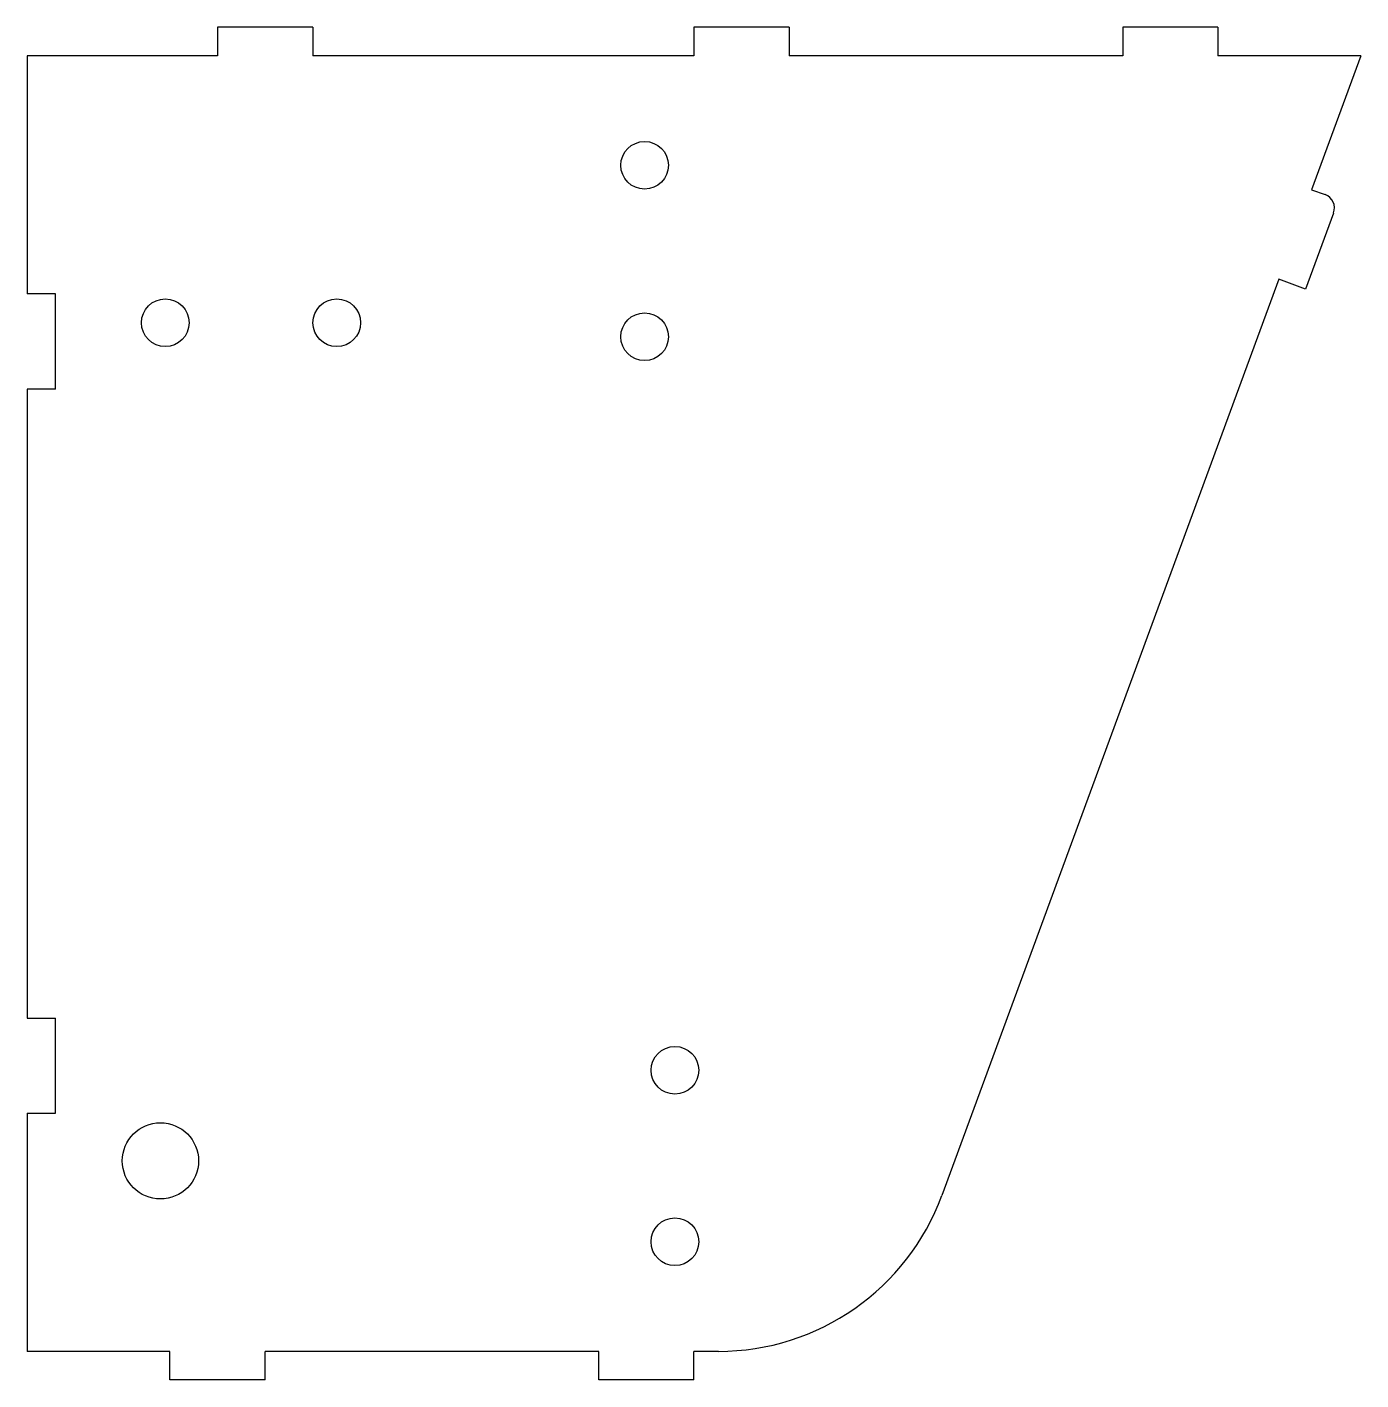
# Model space of a CAD drawing. Extents: x -14 to 126, y -63 to 79.
import ezdxf

# ---------------------------------------------------------------- set-up
doc = ezdxf.new("R2010")
doc.units = 0
doc.layers.add('VISIBLE', color=7, linetype='CONTINUOUS')

msp = doc.modelspace()

# ---------------------------------------------------------------- linework, layer by layer
at = {"layer": 'VISIBLE'}
for p, q in [((16.13, 79.04), (6.13, 79.04)), ((6.13, 79.04), (6.13, 76.04)), ((16.13, 79.04), (16.13, 76.04)), ((66.13, 79.04), (56.13, 79.04)), ((56.13, 79.04), (56.13, 76.04)), ((66.13, 79.04), (66.13, 76.04)), ((111.13, 79.04), (101.13, 79.04)), ((101.13, 79.04), (101.13, 76.04)), ((111.13, 79.04), (111.13, 76.04)), ((6.13, 76.04), (-13.87, 76.04)), ((-13.87, 76.04), (-13.87, 51.04)), ((56.13, 76.04), (16.13, 76.04)), ((101.13, 76.04), (66.13, 76.04)), ((126.13, 76.04), (111.13, 76.04)), ((126.13, 76.04), (120.96, 61.97)), ((120.96, 61.97), (122.37, 61.45)), ((123.26, 59.52), (120.32, 51.54)), ((117.51, 52.58), (82.15, -43.62)), ((120.32, 51.54), (117.51, 52.58)), ((-10.87, 51.04), (-13.87, 51.04)), ((-10.87, 41.04), (-10.87, 51.04)), ((-10.87, 41.04), (-13.87, 41.04)), ((-13.87, 41.04), (-13.87, -25)), ((-13.87, -25), (-10.87, -25)), ((-10.87, -35), (-10.87, -25)), ((-13.87, -35), (-10.87, -35)), ((-13.87, -35), (-13.87, -60)), ((1.13, -60), (-13.87, -60)), ((1.13, -63), (1.13, -60)), ((11.13, -63), (11.13, -60)), ((46.13, -60), (11.13, -60)), ((46.13, -63), (46.13, -60)), ((56.13, -63), (56.13, -60)), ((58.69, -60), (56.13, -60)), ((11.13, -63), (1.13, -63)), ((56.13, -63), (46.13, -63))]:
    msp.add_line(p, q, dxfattribs=at)
for centre, radius in [((50.95, 64.53), 2.5), ((0.64, 48), 2.5), ((18.64, 48), 2.5), ((50.95, 46.53), 2.5), ((54.13, -30.49), 2.5), ((0.13, -40), 4), ((54.13, -48.49), 2.5)]:
    msp.add_circle(centre, radius, dxfattribs=at)
for centre, radius, start, end in [((121.85, 60.04), 1.5, 339.8203, 69.8203), ((58.69, -35), 25, 270, 339.8203)]:
    msp.add_arc(centre, radius, start, end, dxfattribs=at)

doc.saveas('drawing.dxf')
